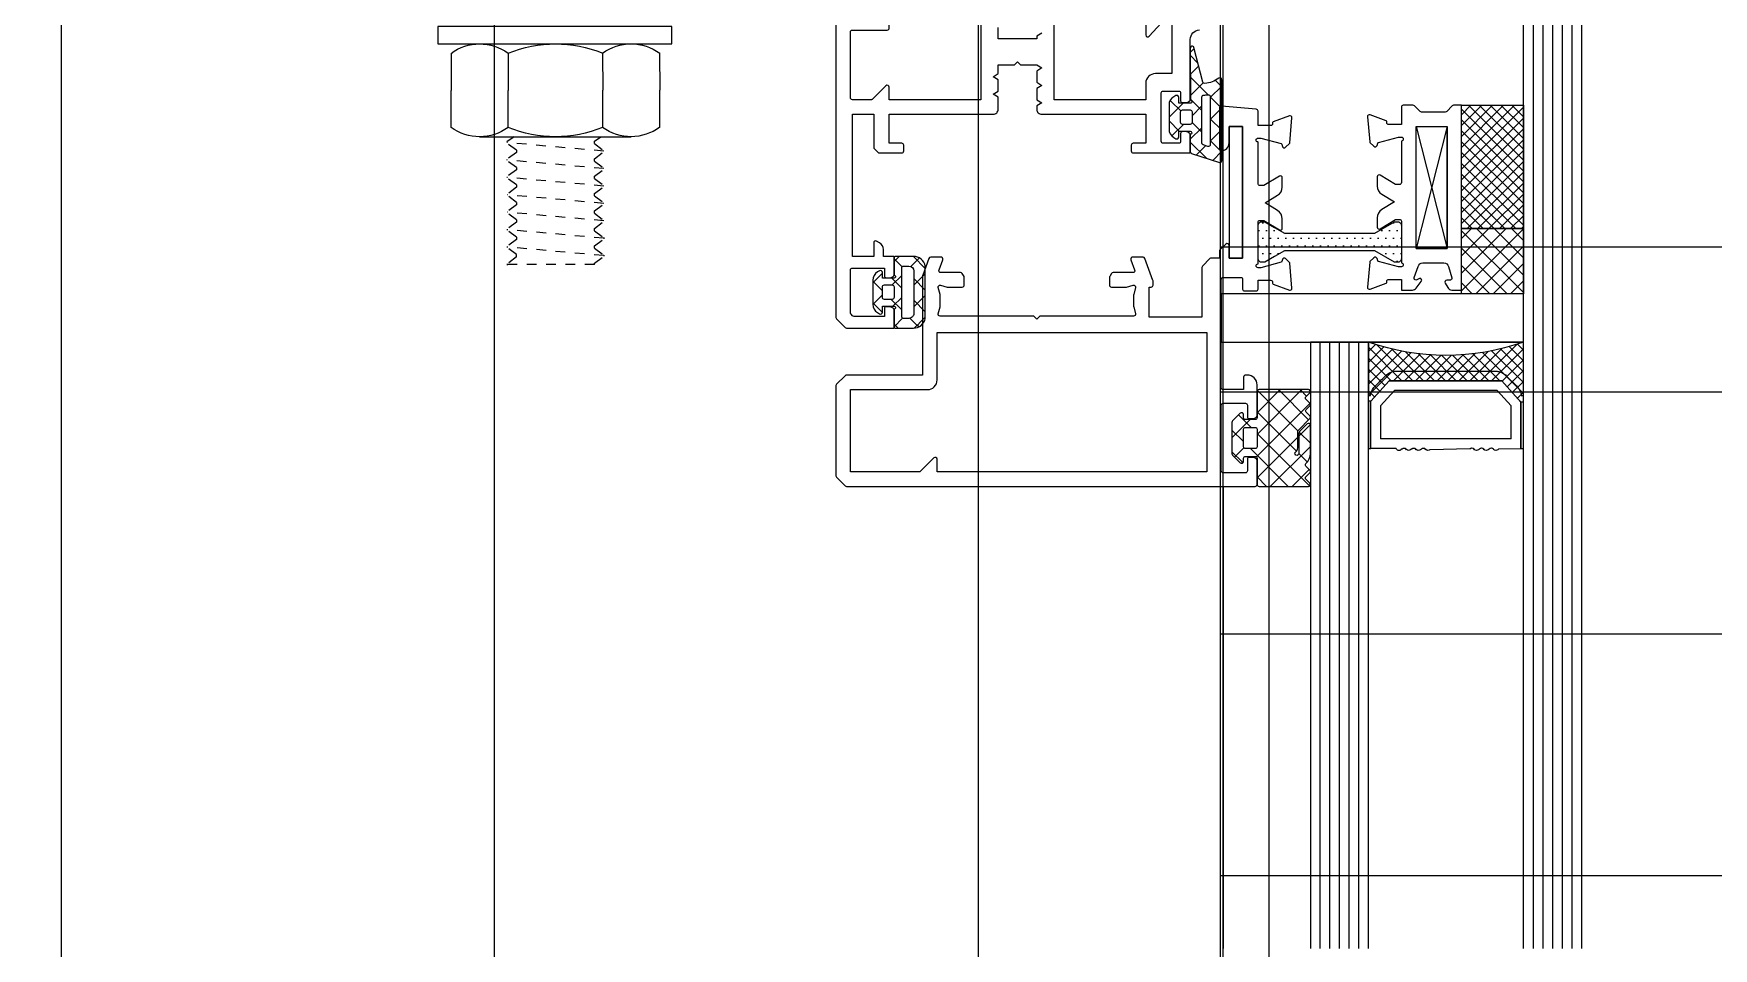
# Model space of a CAD drawing. Header units: inches. Extents: x 21 to 32698, y 13 to 3712.
# Drawn here: x 12834.45 to 12851.8, y 1843.83 to 1853.29 of the extents above; entities that cross this region are included whole.
import ezdxf

# ---------------------------------------------------------------- set-up
doc = ezdxf.new("R2010")
doc.units = ezdxf.units.IN
doc.header["$MEASUREMENT"] = 0
doc.set_wipeout_variables(frame=1)
doc.linetypes.add('phl_center', pattern=[0.75, 0.4, -0.35])
doc.linetypes.add('phl_thick', pattern=[0])
for name, color, linetype, lineweight in [('Z_MİM_$AUDIT_BAD_LAYER1', 8, 'Continuous', 25), ('Z_MİM_-KM-GLAZ', 8, 'Continuous', 25), ('Z_MİM_-KM-IZO-THERMAL', 8, 'Continuous', 25), ('Z_MİM_-KM-IZO-THERMAL-ROCKWOOL', 8, 'BATTING', 25), ('Z_MİM_-KM-PAINT', 8, 'Continuous', 25), ('Z_MİM_-KM-WALL-PLASTER', 8, 'Continuous', 25), ('Z_MİM_Aksesuar', 8, 'Continuous', 25), ('Z_MİM_ALUMINIUM', 8, 'Continuous', 25), ('Z_MİM_fitiller_k', 8, 'Continuous', 25), ('Z_MİM_MYM_CAM', 8, 'Continuous', 25), ('Z_MİM_polistick', 8, 'Continuous', 25), ('Z_MİM_polyamid 44', 8, 'Continuous', 25), ('Z_MİM_projection', 8, 'Continuous', 25), ('Z_MİM_SILIKON-102', 8, 'Continuous', 25)]:
    doc.layers.add(name, color=color, linetype=linetype, lineweight=lineweight)
doc.linetypes.add('BATTING', pattern='A,0.00254,-2.54,[134,ltypeshp.shx,S=2.54,R=0,X=-2.54,Y=0],-5.08,[134,ltypeshp.shx,S=2.54,R=180,X=2.54,Y=0],-2.54', length=10.16254)
pattern_1 = [(45, (-0.2264, 253.1127), (-0.1122532015, 0.1122532015), []), (135, (-0.2264, 253.1127), (-0.1122532015, -0.1122532015), [])]

# ---------------------------------------------------------------- blocks, each defined once
blk = doc.blocks.new('ANK-1')
at = {"layer": 'Z_MİM_projection', "linetype": 'phl_thick'}
for p, q in [((67.8, -70.23, 0), (71.62, -70.23, 0)), ((67.8, -70.23, 0), (71.62, -70.23, 0)), ((75.45, -70.23, 0), (71.62, -70.23, 0)), ((75.45, -70.23, 0), (71.62, -70.23, 0)), ((66.82, -73.19, 0), (66.81, -88.83, 0)), ((66.82, -73.19, 0), (66.81, -88.83, 0)), ((76.42, -73.19, 0), (76.41, -88.83, 0)), ((76.42, -73.19, 0), (76.41, -88.83, 0)), ((67.77, -76.12, 0), (71.62, -76.12, 0)), ((67.77, -76.12, 0), (71.62, -76.12, 0)), ((75.47, -76.12, 0), (71.62, -76.12, 0)), ((75.47, -76.12, 0), (71.62, -76.12, 0)), ((76.42, -75.05, 0), (76.41, -88.41, 0)), ((76.42, -75.05, 0), (76.41, -88.41, 0)), ((67.77, -85.89, 0), (71.61, -85.9, 0)), ((67.77, -85.89, 0), (71.61, -85.9, 0)), ((75.46, -85.9, 0), (71.61, -85.9, 0)), ((75.46, -85.9, 0), (71.61, -85.9, 0)), ((67.78, -91.78, 0), (71.61, -91.79, 0)), ((67.78, -91.78, 0), (71.61, -91.79, 0)), ((75.43, -91.79, 0), (71.61, -91.79, 0)), ((75.43, -91.79, 0), (71.61, -91.79, 0))]:
    blk.add_line(p, q, dxfattribs=at)
at = {"layer": 'Z_MİM_projection', "linetype": 'phl_center'}
for p, q in [((66.81, -76.01, 0), (66.82, -76.01, 0)), ((66.81, -76.01, 0), (66.82, -76.01, 0)), ((76.42, -76.74, 0), (76.96, -76.01, 0)), ((76.42, -76.74, 0), (76.96, -76.01, 0)), ((77.91, -86.01, 0), (77.02, -76.01, 0)), ((77.91, -86.01, 0), (77.02, -76.01, 0)), ((77.8, -76.99, 0), (77.08, -76.01, 0)), ((77.8, -76.99, 0), (77.08, -76.01, 0)), ((78.04, -76.99, 0), (78.76, -76.01, 0)), ((78.04, -76.99, 0), (78.76, -76.01, 0)), ((79.71, -86.01, 0), (78.82, -76.01, 0)), ((79.71, -86.01, 0), (78.82, -76.01, 0)), ((79.6, -76.99, 0), (78.88, -76.01, 0)), ((79.6, -76.99, 0), (78.88, -76.01, 0)), ((79.84, -76.99, 0), (80.56, -76.01, 0)), ((79.84, -76.99, 0), (80.56, -76.01, 0)), ((81.51, -86.01, 0), (80.62, -76.01, 0)), ((81.51, -86.01, 0), (80.62, -76.01, 0)), ((81.4, -76.99, 0), (80.68, -76.01, 0)), ((81.4, -76.99, 0), (80.68, -76.01, 0)), ((81.64, -76.99, 0), (82.36, -76.02, 0)), ((81.64, -76.99, 0), (82.36, -76.02, 0)), ((83.31, -86.02, 0), (82.42, -76.02, 0)), ((83.31, -86.02, 0), (82.42, -76.02, 0)), ((83.2, -76.99, 0), (82.48, -76.02, 0)), ((83.2, -76.99, 0), (82.48, -76.02, 0)), ((83.44, -76.99, 0), (84.16, -76.02, 0)), ((83.44, -76.99, 0), (84.16, -76.02, 0)), ((85.11, -86.02, 0), (84.22, -76.02, 0)), ((85.11, -86.02, 0), (84.22, -76.02, 0)), ((85, -76.99, 0), (84.28, -76.02, 0)), ((85, -76.99, 0), (84.28, -76.02, 0)), ((85.24, -76.99, 0), (85.96, -76.02, 0)), ((85.24, -76.99, 0), (85.96, -76.02, 0)), ((85.96, -76.02, 0), (86.08, -76.02, 0)), ((85.96, -76.02, 0), (86.08, -76.02, 0)), ((86.91, -86.02, 0), (86.02, -76.02, 0)), ((86.91, -86.02, 0), (86.02, -76.02, 0)), ((86.8, -76.99, 0), (86.08, -76.02, 0)), ((86.8, -76.99, 0), (86.08, -76.02, 0)), ((87.04, -76.99, 0), (87.76, -76.02, 0)), ((87.04, -76.99, 0), (87.76, -76.02, 0)), ((87.76, -76.02, 0), (87.88, -76.02, 0)), ((87.76, -76.02, 0), (87.88, -76.02, 0)), ((88.71, -86.02, 0), (87.82, -76.02, 0)), ((88.71, -86.02, 0), (87.82, -76.02, 0)), ((88.6, -76.99, 0), (87.88, -76.02, 0)), ((88.6, -76.99, 0), (87.88, -76.02, 0)), ((88.84, -76.99, 0), (89.56, -76.02, 0)), ((88.84, -76.99, 0), (89.56, -76.02, 0)), ((89.56, -76.02, 0), (89.68, -76.02, 0)), ((89.56, -76.02, 0), (89.68, -76.02, 0)), ((89.61, -85.05, 0), (89.62, -76.02, 0)), ((66.81, -76.61, 0), (66.82, -76.61, 0)), ((66.81, -76.61, 0), (66.82, -76.61, 0)), ((77.8, -76.99, 0), (78.04, -76.99, 0)), ((77.8, -76.99, 0), (78.04, -76.99, 0)), ((79.6, -76.99, 0), (79.84, -76.99, 0)), ((79.6, -76.99, 0), (79.84, -76.99, 0)), ((81.4, -76.99, 0), (81.64, -76.99, 0)), ((81.4, -76.99, 0), (81.64, -76.99, 0)), ((83.2, -76.99, 0), (83.44, -76.99, 0)), ((83.2, -76.99, 0), (83.44, -76.99, 0)), ((85, -76.99, 0), (85.24, -76.99, 0)), ((85, -76.99, 0), (85.24, -76.99, 0)), ((86.8, -76.99, 0), (87.04, -76.99, 0)), ((86.8, -76.99, 0), (87.04, -76.99, 0)), ((88.84, -76.99, 0), (88.6, -76.99, 0)), ((88.84, -76.99, 0), (88.6, -76.99, 0)), ((76.89, -85.04, 0), (76.41, -85.69, 0)), ((76.89, -85.04, 0), (76.41, -85.69, 0)), ((77.13, -85.04, 0), (76.89, -85.04, 0)), ((77.13, -85.04, 0), (76.89, -85.04, 0)), ((77.13, -85.04, 0), (77.85, -86.01, 0)), ((77.13, -85.04, 0), (77.85, -86.01, 0)), ((78.69, -85.04, 0), (77.97, -86.01, 0)), ((78.69, -85.04, 0), (77.97, -86.01, 0)), ((78.93, -85.04, 0), (78.69, -85.04, 0)), ((78.93, -85.04, 0), (78.69, -85.04, 0)), ((78.93, -85.04, 0), (79.65, -86.01, 0)), ((78.93, -85.04, 0), (79.65, -86.01, 0)), ((80.49, -85.04, 0), (79.77, -86.01, 0)), ((80.49, -85.04, 0), (79.77, -86.01, 0)), ((80.73, -85.04, 0), (80.49, -85.04, 0)), ((80.73, -85.04, 0), (80.49, -85.04, 0)), ((80.73, -85.04, 0), (81.45, -86.01, 0)), ((80.73, -85.04, 0), (81.45, -86.01, 0)), ((82.29, -85.04, 0), (81.57, -86.01, 0)), ((82.29, -85.04, 0), (81.57, -86.01, 0)), ((82.53, -85.04, 0), (82.29, -85.04, 0)), ((82.53, -85.04, 0), (82.29, -85.04, 0)), ((82.53, -85.04, 0), (83.25, -86.02, 0)), ((82.53, -85.04, 0), (83.25, -86.02, 0)), ((84.09, -85.04, 0), (83.37, -86.02, 0)), ((84.09, -85.04, 0), (83.37, -86.02, 0)), ((84.33, -85.04, 0), (84.09, -85.04, 0)), ((84.33, -85.04, 0), (84.09, -85.04, 0)), ((84.33, -85.04, 0), (85.05, -86.02, 0)), ((84.33, -85.04, 0), (85.05, -86.02, 0)), ((85.89, -85.04, 0), (85.17, -86.02, 0)), ((85.89, -85.04, 0), (85.17, -86.02, 0)), ((86.13, -85.04, 0), (85.89, -85.04, 0)), ((86.13, -85.04, 0), (85.89, -85.04, 0)), ((86.13, -85.04, 0), (86.85, -86.02, 0)), ((86.13, -85.04, 0), (86.85, -86.02, 0)), ((86.85, -86.02, 0), (86.97, -86.02, 0)), ((86.85, -86.02, 0), (86.97, -86.02, 0)), ((87.69, -85.04, 0), (86.97, -86.02, 0)), ((87.69, -85.04, 0), (86.97, -86.02, 0)), ((87.93, -85.04, 0), (87.69, -85.04, 0)), ((87.93, -85.04, 0), (87.69, -85.04, 0)), ((87.93, -85.04, 0), (88.65, -86.02, 0)), ((87.93, -85.04, 0), (88.65, -86.02, 0)), ((88.65, -86.02, 0), (88.77, -86.02, 0)), ((88.65, -86.02, 0), (88.77, -86.02, 0)), ((89.49, -85.05, 0), (88.77, -86.02, 0)), ((89.49, -85.05, 0), (88.77, -86.02, 0)), ((89.61, -85.05, 0), (89.49, -85.05, 0)), ((89.61, -85.05, 0), (89.49, -85.05, 0))]:
    blk.add_line(p, q, dxfattribs=at)
at = {"layer": 'Z_MİM_projection', "linetype": 'phl_thick', "elevation": 205305.12}
blk.add_lwpolyline([(66.82, -93.03), (65.02, -93.03), (65.01, -68.87), (66.81, -68.87)], close=True, dxfattribs=at)
at = {"layer": 'Z_MİM_projection', "linetype": 'phl_thick'}
for centre, radius, start, end in [((71.8, -73.19, 0), 4.98, 143.5278, 216.1432), ((71.8, -73.19, 0), 4.98, 143.5278, 216.1432), ((71.44, -73.19, 0), 4.98, 323.784, 36.3994), ((71.44, -73.19, 0), 4.98, 323.784, 36.3994), ((79.76, -81.03, 0), 12.94, 157.745, 202.0905), ((79.76, -81.03, 0), 12.94, 157.745, 202.0905), ((63.47, -81.01, 0), 12.94, 337.8218, 22.1673), ((63.47, -81.01, 0), 12.94, 337.8218, 22.1673), ((71.79, -88.83, 0), 4.98, 143.784, 216.3994), ((71.79, -88.83, 0), 4.98, 143.784, 216.3994), ((71.43, -88.83, 0), 4.98, 323.5278, 36.1432), ((71.43, -88.83, 0), 4.98, 323.5278, 36.1432)]:
    blk.add_arc(centre, radius, start, end, dxfattribs=at)
blk = doc.blocks.new('asffgdf')
h = blk.add_hatch()
h.set_pattern_fill('ANSI37', color=256, scale=0.04, style=0)
h.set_pattern_definition([(45, (-940.25206, -11.78683), (-0.0898025612, 0.0898025612), []), (135, (-940.25206, -11.78683), (-0.0898025612, -0.0898025612), [])])
h.paths.add_polyline_path([(18215.053, -552.862), (18215.053, -553.502), (18215.727, -553.502), (18215.727, -552.862)])
at = {"layer": 'Z_MİM_Aksesuar'}
h = blk.add_hatch(dxfattribs=at)
h.set_pattern_fill('ANSI37', color=256, scale=0.025, style=0)
h.set_pattern_definition([(45, (-116.15954, 39.75022), (0.05612660076, -0.05612660076), []), (315, (-116.15954, 39.75022), (-0.05612660076, -0.05612660076), [])])
edge = h.paths.add_edge_path()
edge.add_line((18216.226, -551.902), (18216.837, -551.902))
edge.add_line((18216.837, -551.902), (18216.837, -551.927))
edge.add_line((18216.837, -551.927), (18216.626, -552.117))
edge.add_line((18216.626, -552.117), (18216.626, -553.279))
edge.add_line((18216.626, -553.279), (18216.847, -553.477))
edge.add_line((18216.847, -553.477), (18216.847, -553.502))
edge.add_line((18216.847, -553.502), (18216.226, -553.502))
edge.add_arc((18213.976, -552.702), 2.388, 340.4281, 379.5719)
at = {"layer": 'Z_MİM_Aksesuar', "linetype": 'ByBlock'}
h = blk.add_hatch(dxfattribs=at)
h.set_pattern_fill('ANSI37', color=256, scale=0.025, style=0)
h.set_pattern_definition([(45, (-940.25206, -11.78683), (-0.05612660076, 0.05612660076), []), (135, (-940.25206, -11.78683), (-0.05612660076, -0.05612660076), [])])
h.paths.add_polyline_path([(18213.778, -552.862), (18213.778, -553.502), (18215.053, -553.502), (18215.053, -552.862)])
at = {"layer": 'Z_MİM_ALUMINIUM', "linetype": 'ByBlock'}
h = blk.add_hatch(dxfattribs=at)
h.set_pattern_fill('DOTS', color=256, scale=0.05, angle=270, style=0)
h.set_pattern_definition([(270, (9.7736, 290.00733), (0.079375, -0.0396875), [0, -0.079375])])
edge = h.paths.add_edge_path()
edge.add_arc((18215.382, -550.823), 0.02, 330, 360)
edge.add_line((18215.402, -550.823), (18215.402, -550.802))
edge.add_arc((18215.362, -550.802), 0.04, 360, 450)
edge.add_line((18215.362, -550.762), (18215.312, -550.762))
edge.add_line((18215.312, -550.762), (18215.072, -550.762))
edge.add_line((18215.072, -550.762), (18215.022, -550.762))
edge.add_arc((18215.022, -550.802), 0.04, 90, 180)
edge.add_line((18214.982, -550.802), (18214.982, -550.823))
edge.add_arc((18215.002, -550.823), 0.02, 180, 210)
edge.add_line((18214.984, -550.833), (18215.042, -550.932))
edge.add_line((18215.042, -550.932), (18215.102, -551.036))
edge.add_line((18215.102, -551.036), (18215.102, -551.079))
edge.add_line((18215.102, -551.079), (18215.102, -551.502))
edge.add_line((18215.102, -551.502), (18215.102, -551.968))
edge.add_line((18215.102, -551.968), (18214.984, -552.172))
edge.add_arc((18215.002, -552.182), 0.02, 150, 180)
edge.add_line((18214.982, -552.182), (18214.982, -552.202))
edge.add_arc((18215.022, -552.202), 0.04, 180, 270)
edge.add_line((18215.022, -552.242), (18215.072, -552.242))
edge.add_line((18215.072, -552.242), (18215.312, -552.242))
edge.add_line((18215.312, -552.242), (18215.362, -552.242))
edge.add_arc((18215.362, -552.202), 0.04, 270, 360)
edge.add_line((18215.402, -552.202), (18215.402, -552.182))
edge.add_arc((18215.382, -552.182), 0.02, 360, 390)
edge.add_line((18215.399, -552.172), (18215.282, -551.968))
edge.add_line((18215.282, -551.968), (18215.282, -551.502))
edge.add_line((18215.282, -551.502), (18215.282, -551.079))
edge.add_line((18215.282, -551.079), (18215.282, -551.036))
edge.add_line((18215.282, -551.036), (18215.341, -550.932))
edge.add_line((18215.341, -550.932), (18215.399, -550.833))
at = {"layer": 'Z_MİM_fitiller_k'}
h = blk.add_hatch(dxfattribs=at)
h.set_pattern_fill('ANSI37', color=256, scale=0.05)
h.set_pattern_definition(pattern_1)
edge = h.paths.add_edge_path()
edge.add_line((18215.341, -547.202), (18215.341, -547.012))
edge.add_arc((18215.351, -547.012), 0.01, 90.0001, 179.9999, ccw=False)
edge.add_line((18215.351, -547.002), (18215.523, -547.002))
edge.add_arc((18215.523, -547.022), 0.02, 34.8499, 90, ccw=False)
edge.add_arc((18215.551, -547.002), 0.015, 214.85, 360)
edge.add_line((18215.566, -547.002), (18215.566, -546.882))
edge.add_line((18215.566, -546.882), (18215.506, -546.882))
edge.add_arc((18215.506, -546.862), 0.02, 150, 270, ccw=False)
edge.add_line((18215.489, -546.852), (18215.501, -546.832))
edge.add_arc((18215.587, -546.882), 0.1, 90, 150, ccw=False)
edge.add_line((18215.587, -546.782), (18215.835, -546.782))
edge.add_arc((18215.835, -546.882), 0.1, 29.9999, 90, ccw=False)
edge.add_line((18215.922, -546.832), (18215.934, -546.852))
edge.add_arc((18215.916, -546.862), 0.02, -90.0001, 29.9999, ccw=False)
edge.add_line((18215.916, -546.882), (18215.856, -546.882))
edge.add_line((18215.856, -546.882), (18215.856, -547.002))
edge.add_arc((18215.871, -547.002), 0.015, 180, 325.1501)
edge.add_arc((18215.9, -547.022), 0.02, 90, 145.1501, ccw=False)
edge.add_line((18215.9, -547.002), (18216.071, -547.002))
edge.add_arc((18216.071, -547.012), 0.01, 0.0002, 90, ccw=False)
edge.add_line((18216.081, -547.012), (18216.081, -547.202))
edge.add_arc((18215.96, -547.205), 0.121, -79.9535, 1.4189, ccw=False)
edge.add_line((18215.981, -547.325), (18215.441, -547.325))
edge.add_arc((18215.462, -547.205), 0.121, 178.581, 259.9535, ccw=False)
edge = h.paths.add_edge_path(flags=16)
edge.add_line((18215.786, -546.982), (18215.786, -546.902))
edge.add_arc((18215.766, -546.902), 0.02, 359.9999, 450.0001)
edge.add_line((18215.766, -546.882), (18215.656, -546.882))
edge.add_arc((18215.656, -546.902), 0.02, 90.0001, 179.9999)
edge.add_line((18215.636, -546.902), (18215.636, -546.982))
edge.add_arc((18215.656, -546.982), 0.02, 180, 270)
edge.add_line((18215.656, -547.002), (18215.766, -547.002))
edge.add_arc((18215.766, -546.982), 0.02, 269.9999, 360.0001)
edge = h.paths.add_edge_path(flags=16)
edge.add_arc((18215.961, -547.101), 0.02, 359.9998, 450.0001)
edge.add_line((18215.961, -547.081), (18215.461, -547.081))
edge.add_arc((18215.461, -547.101), 0.02, 90.0001, 180.0001)
edge.add_line((18215.441, -547.101), (18215.441, -547.156))
edge.add_arc((18215.491, -547.156), 0.05, 180, 270)
edge.add_line((18215.491, -547.206), (18215.931, -547.206))
edge.add_arc((18215.931, -547.156), 0.05, 270, 360)
edge.add_line((18215.981, -547.156), (18215.981, -547.101))
h = blk.add_hatch(dxfattribs=at)
h.set_pattern_fill('ANSI37', color=256, scale=0.05)
h.set_pattern_definition(pattern_1)
edge = h.paths.add_edge_path()
edge.add_line((18214.277, -550.076), (18214.37, -550.362))
edge.add_arc((18214.351, -550.368), 0.02, -90, 18, ccw=False)
edge.add_line((18214.351, -550.388), (18213.514, -550.388))
edge.add_arc((18213.514, -550.368), 0.02, 141.2997, 270, ccw=False)
edge.add_arc((18213.303, -550.199), 0.25, 321.2997, 356.9834)
edge.add_arc((18213.533, -550.211), 0.02, 356.9834, 435.5571)
edge.add_line((18213.538, -550.192), (18213.181, -550.1))
edge.add_arc((18213.186, -550.081), 0.02, 89.5728, 255.5571, ccw=False)
edge.add_line((18213.186, -550.061), (18213.714, -550.065))
edge.add_arc((18213.714, -550.085), 0.02, 39.85, 89.5726, ccw=False)
edge.add_arc((18213.741, -550.062), 0.015, 219.8499, 344.5778)
edge.add_arc((18213.741, -550.062), 0.015, 344.5778, 360)
edge.add_line((18213.756, -550.062), (18213.756, -549.942))
edge.add_line((18213.756, -549.942), (18213.696, -549.942))
edge.add_arc((18213.696, -549.922), 0.02, 150, 270, ccw=False)
edge.add_line((18213.679, -549.912), (18213.69, -549.892))
edge.add_arc((18213.777, -549.942), 0.1, 90, 150, ccw=False)
edge.add_line((18213.777, -549.842), (18214.025, -549.842))
edge.add_arc((18214.025, -549.942), 0.1, 30, 90, ccw=False)
edge.add_line((18214.112, -549.892), (18214.124, -549.912))
edge.add_arc((18214.106, -549.922), 0.02, -90, 30, ccw=False)
edge.add_line((18214.106, -549.942), (18214.046, -549.942))
edge.add_line((18214.046, -549.942), (18214.046, -550.062))
edge.add_arc((18214.061, -550.062), 0.015, 180, 313.7822)
edge.add_arc((18214.061, -550.062), 0.015, 313.7822, 325.1501)
edge.add_arc((18214.09, -550.082), 0.02, 90, 145.1501, ccw=False)
edge.add_line((18214.09, -550.062), (18214.258, -550.062))
edge.add_arc((18214.258, -550.082), 0.02, 18, 90, ccw=False)
edge = h.paths.add_edge_path(flags=16)
edge.add_line((18213.846, -550.081), (18213.956, -550.081))
edge.add_arc((18213.956, -550.061), 0.02, 270, 360)
edge.add_line((18213.976, -550.061), (18213.976, -549.981))
edge.add_arc((18213.956, -549.981), 0.02, 0.0001, 90)
edge.add_line((18213.956, -549.961), (18213.846, -549.961))
edge.add_arc((18213.846, -549.981), 0.02, 90, 180)
edge.add_line((18213.826, -549.981), (18213.826, -550.061))
edge.add_arc((18213.846, -550.061), 0.02, 180, 270)
edge = h.paths.add_edge_path(flags=16)
edge.add_line((18214.204, -550.242), (18214.189, -550.196))
edge.add_arc((18214.17, -550.202), 0.02, 18, 90)
edge.add_line((18214.17, -550.182), (18213.693, -550.182))
edge.add_arc((18213.693, -550.202), 0.02, 90, 179.5636)
edge.add_arc((18213.303, -550.199), 0.37, 352.8094, 359.5636, ccw=False)
edge.add_arc((18213.69, -550.248), 0.02, 172.8093, 270)
edge.add_line((18213.69, -550.268), (18214.185, -550.268))
edge.add_arc((18214.185, -550.248), 0.02, 269.9999, 378)
h = blk.add_hatch(dxfattribs=at)
h.set_pattern_fill('ANSI37', color=256, scale=0.05)
h.set_pattern_definition([(45, (-0.2264, 290.00733), (-0.1122532015, 0.1122532015), []), (135, (-0.2264, 290.00733), (-0.1122532015, -0.1122532015), [])])
edge = h.paths.add_edge_path()
edge.add_line((18216.718, -551.282), (18216.718, -550.772))
edge.add_arc((18216.738, -550.772), 0.02, 90, 180, ccw=False)
edge.add_line((18216.738, -550.752), (18217.008, -550.752))
edge.add_arc((18217.008, -550.732), 0.02, 270, 360)
edge.add_line((18217.028, -550.732), (18217.028, -550.632))
edge.add_arc((18217.008, -550.632), 0.02, 0, 90)
edge.add_line((18217.008, -550.612), (18216.976, -550.612))
edge.add_arc((18216.976, -550.592), 0.02, 135, 270, ccw=False)
edge.add_line((18216.962, -550.578), (18217.042, -550.498))
edge.add_arc((18217.056, -550.512), 0.02, 90, 135, ccw=False)
edge.add_line((18217.056, -550.492), (18217.38, -550.492))
edge.add_arc((18217.38, -550.512), 0.02, 45, 90, ccw=False)
edge.add_line((18217.394, -550.498), (18217.474, -550.578))
edge.add_arc((18217.46, -550.592), 0.02, -90, 45, ccw=False)
edge.add_line((18217.46, -550.612), (18217.428, -550.612))
edge.add_arc((18217.428, -550.632), 0.02, 90, 180)
edge.add_line((18217.408, -550.632), (18217.408, -550.732))
edge.add_arc((18217.428, -550.732), 0.02, 180, 270)
edge.add_line((18217.428, -550.752), (18217.698, -550.752))
edge.add_arc((18217.698, -550.772), 0.02, 0, 90, ccw=False)
edge.add_line((18217.718, -550.772), (18217.718, -551.282))
edge.add_arc((18217.698, -551.282), 0.02, -135, 0, ccw=False)
edge.add_line((18217.684, -551.296), (18217.646, -551.258))
edge.add_arc((18217.631, -551.272), 0.02, 45, 135)
edge.add_line((18217.617, -551.258), (18217.579, -551.296))
edge.add_arc((18217.565, -551.282), 0.02, 225, 315, ccw=False)
edge.add_line((18217.551, -551.296), (18217.51, -551.256))
edge.add_arc((18217.496, -551.27), 0.02, 45, 137.6076)
edge.add_arc((18217.378, -551.162), 0.14, 270, 317.6076, ccw=False)
edge.add_line((18217.378, -551.302), (18217.086, -551.302))
edge.add_arc((18217.086, -551.282), 0.02, 135, 270, ccw=False)
edge.add_line((18217.072, -551.268), (18217.143, -551.197))
edge.add_arc((18217.179, -551.232), 0.05, 90, 135, ccw=False)
edge.add_line((18217.179, -551.182), (18217.378, -551.182))
edge.add_arc((18217.378, -551.162), 0.02, 270, 505.1501)
edge.add_arc((18217.321, -551.122), 0.05, 270, 325.1501, ccw=False)
edge.add_line((18217.321, -551.172), (18217.151, -551.172))
edge.add_arc((18217.151, -551.192), 0.02, 90, 135)
edge.add_line((18217.137, -551.178), (18217.018, -551.296))
edge.add_arc((18217.004, -551.282), 0.02, 225, 315, ccw=False)
edge.add_line((18216.99, -551.296), (18216.952, -551.258))
edge.add_arc((18216.938, -551.272), 0.02, 45, 135)
edge.add_line((18216.924, -551.258), (18216.885, -551.296))
edge.add_arc((18216.871, -551.282), 0.02, 225, 315, ccw=False)
edge.add_line((18216.857, -551.296), (18216.819, -551.258))
edge.add_arc((18216.805, -551.272), 0.02, 45, 135)
edge.add_line((18216.79, -551.258), (18216.752, -551.296))
edge.add_arc((18216.738, -551.282), 0.02, 180, 315, ccw=False)
edge = h.paths.add_edge_path(flags=16)
edge.add_line((18217.328, -550.732), (18217.328, -550.632))
edge.add_arc((18217.308, -550.632), 0.02, 0, 90)
edge.add_line((18217.308, -550.612), (18217.128, -550.612))
edge.add_arc((18217.128, -550.632), 0.02, 90, 180)
edge.add_line((18217.108, -550.632), (18217.108, -550.732))
edge.add_arc((18217.128, -550.732), 0.02, 180, 270)
edge.add_line((18217.128, -550.752), (18217.308, -550.752))
edge.add_arc((18217.308, -550.732), 0.02, 270, 360)
for p, q in [((18217.718, -550.402), (18222.495, -550.402)), ((18217.327, -553.477), (18216.847, -553.477)), ((18217.327, -553.477), (18216.847, -553.477))]:
    blk.add_line(p, q)
at = {"linetype": 'Continuous'}
for p, q in [((18216.837, -551.927), (18216.626, -552.117)), ((18216.837, -551.927), (18216.626, -552.117)), ((18216.726, -552.171), (18216.885, -552.027)), ((18216.726, -552.171), (18216.885, -552.027)), ((18217.327, -551.927), (18216.837, -551.927)), ((18217.327, -551.927), (18216.837, -551.927)), ((18216.885, -552.027), (18217.228, -552.027)), ((18216.885, -552.027), (18217.228, -552.027)), ((18217.228, -553.377), (18217.228, -552.027)), ((18217.228, -553.377), (18217.228, -552.027)), ((18216.726, -553.233), (18216.726, -552.171)), ((18216.726, -553.233), (18216.726, -552.171)), ((18217.329, -552.249), (18217.339, -552.238)), ((18217.329, -552.249), (18217.339, -552.238)), ((18217.329, -552.249), (18217.339, -552.238)), ((18217.329, -552.249), (18217.339, -552.238)), ((18217.329, -552.349), (18217.339, -552.338)), ((18217.329, -552.349), (18217.339, -552.338)), ((18217.339, -552.296), (18217.331, -552.289)), ((18217.339, -552.296), (18217.331, -552.289)), ((18217.339, -552.396), (18217.331, -552.389)), ((18217.339, -552.396), (18217.331, -552.389)), ((18217.329, -552.449), (18217.339, -552.438)), ((18217.329, -552.449), (18217.339, -552.438)), ((18217.329, -552.949), (18217.339, -552.538)), ((18217.329, -552.949), (18217.339, -552.538)), ((18217.339, -552.496), (18217.331, -552.489)), ((18217.339, -552.496), (18217.331, -552.489)), ((18217.329, -553.049), (18217.339, -553.038)), ((18217.329, -553.049), (18217.339, -553.038)), ((18217.339, -552.996), (18217.331, -552.989)), ((18217.339, -552.996), (18217.331, -552.989)), ((18217.339, -552.996), (18217.331, -552.992)), ((18217.339, -552.996), (18217.331, -552.992)), ((18217.339, -553.096), (18217.331, -553.092)), ((18217.339, -553.096), (18217.331, -553.092)), ((18216.885, -553.377), (18216.726, -553.233)), ((18216.885, -553.377), (18216.726, -553.233)), ((18217.329, -553.249), (18217.327, -553.477)), ((18217.329, -553.249), (18217.327, -553.477)), ((18217.329, -553.149), (18217.339, -553.138)), ((18217.329, -553.149), (18217.339, -553.138)), ((18217.329, -553.249), (18217.339, -553.238)), ((18217.329, -553.249), (18217.339, -553.238)), ((18217.339, -553.196), (18217.331, -553.192)), ((18217.339, -553.196), (18217.331, -553.192)), ((18217.228, -553.377), (18216.885, -553.377)), ((18217.228, -553.377), (18216.885, -553.377))]:
    blk.add_line(p, q, dxfattribs=at)
blk.add_lwpolyline([(18216.626, -553.279), (18216.626, -552.117), (18216.626, -553.279), (18216.847, -553.477)], close=True, dxfattribs=at)
blk.add_lwpolyline([(18216.626, -553.279), (18216.626, -552.117), (18216.626, -553.279), (18216.847, -553.477)], close=True, dxfattribs=at)
blk.add_lwpolyline([(18215.727, -552.862), (18215.053, -552.862), (18215.053, -553.502), (18215.727, -553.502)], close=True)
for centre, start, end in [((18217.352, -552.268), 142.1687, 225.0362), ((18217.352, -552.268), 142.1687, 225.0362), ((18217.317, -552.217), 316.4601, 68.4541), ((18217.317, -552.217), 316.4601, 68.4541), ((18217.317, -552.217), 316.4601, 68.4541), ((18217.317, -552.217), 316.4601, 68.4541), ((18217.352, -552.368), 142.1687, 225.0362), ((18217.352, -552.368), 142.1687, 225.0362), ((18217.317, -552.317), 316.4601, 45.0362), ((18217.317, -552.317), 316.4601, 45.0362), ((18217.317, -552.417), 316.4601, 45.0362), ((18217.317, -552.417), 316.4601, 45.0362), ((18217.352, -552.468), 142.1687, 225.0362), ((18217.352, -552.468), 142.1687, 225.0362), ((18217.317, -552.517), 316.4601, 45.0362), ((18217.317, -552.517), 316.4601, 45.0362), ((18217.35, -552.97), 136.4601, 228.4716), ((18217.35, -552.97), 136.4601, 228.4716), ((18217.35, -553.07), 136.4601, 228.4716), ((18217.35, -553.07), 136.4601, 228.4716), ((18217.35, -553.07), 136.4601, 228.4716), ((18217.35, -553.07), 136.4601, 228.4716), ((18217.317, -553.017), 316.4601, 45.0362), ((18217.317, -553.017), 316.4601, 45.0362), ((18217.317, -553.117), 316.4601, 45.0362), ((18217.317, -553.117), 316.4601, 45.0362), ((18217.35, -553.17), 136.4601, 228.4716), ((18217.35, -553.17), 136.4601, 228.4716), ((18217.317, -553.217), 316.4601, 45.0362), ((18217.317, -553.217), 316.4601, 45.0362)]:
    blk.add_arc(centre, 0.03, start, end, dxfattribs=at)
at = {"layer": 'Z_MİM_Aksesuar'}
blk.add_line((18216.226, -551.302), (18216.226, -551.902), dxfattribs=at)
blk.add_line((18216.226, -551.302), (18216.226, -551.902), dxfattribs=at)
blk.add_line((18216.226, -551.302), (18216.226, -551.902), dxfattribs=at)
blk.add_line((18216.226, -551.302), (18216.226, -551.902), dxfattribs=at)
at = {"layer": 'Z_MİM_Aksesuar', "linetype": 'Continuous'}
blk.add_line((18217.328, -552.19), (18217.327, -551.927), dxfattribs=at)
at = {"layer": 'Z_MİM_Aksesuar', "linetype": 'ByBlock'}
blk.add_lwpolyline([(18215.259, -552.394), (18213.999, -552.394), (18215.259, -552.714), (18213.999, -552.714), (18215.259, -552.394), (18215.259, -552.714)], dxfattribs=at)
at = {"layer": 'Z_MİM_ALUMINIUM'}
blk.add_lwpolyline([(18213.033, -548.527), (18213.065, -548.477), (18213.091, -548.477), (18213.091, -548.077), (18212.975, -548.077)], dxfattribs=at)
blk.add_lwpolyline([(18212.871, -546.402), (18215.973, -546.402, -0.198912), (18215.987, -546.408), (18216.075, -546.496, -0.198912), (18216.081, -546.511), (18216.081, -547.002), (18215.893, -547.002, -0.267949), (18215.876, -546.992), (18215.864, -546.972, -0.131652), (18215.861, -546.962), (18215.861, -546.922, -0.414214), (18215.881, -546.902), (18215.961, -546.902), (18215.961, -546.589, 0.198912), (18215.955, -546.574), (18215.939, -546.558, 0.198912), (18215.925, -546.552), (18215.481, -546.552, 0.414214), (18215.461, -546.572), (18215.461, -546.902), (18215.541, -546.902, -0.414214), (18215.561, -546.922), (18215.561, -546.962, -0.131652), (18215.559, -546.972), (18215.547, -546.992, -0.267949), (18215.53, -547.002), (18215.341, -547.002), (18215.341, -546.892), (18215.271, -546.892, -0.267949), (18215.201, -546.852), (18215.184, -546.822, -0.57735), (18215.201, -546.792), (18215.341, -546.792), (18215.341, -546.572), (18213.871, -546.572), (18213.871, -546.792), (18214.221, -546.792), (18214.271, -546.842), (18214.271, -547.082, -0.414214), (18214.251, -547.102), (18214.191, -547.102, -0.414214), (18214.171, -547.082), (18214.171, -546.952), (18213.871, -546.952), (18213.871, -548.027, -0.414214), (18213.821, -548.077), (18213.695, -548.077), (18213.663, -548.027), (18213.631, -548.077), (18213.515, -548.077), (18213.483, -548.027), (18213.451, -548.077), (18213.361, -548.077), (18213.361, -548.247), (18213.331, -548.277), (18213.361, -548.307), (18213.361, -548.477), (18213.393, -548.527), (18213.425, -548.477), (18213.541, -548.477), (18213.573, -548.527), (18213.605, -548.477), (18213.721, -548.477), (18213.753, -548.527), (18213.785, -548.477), (18213.821, -548.477, -0.414214), (18213.871, -548.527), (18213.871, -549.602), (18214.171, -549.602), (18214.171, -549.472, -0.414214), (18214.191, -549.452), (18214.251, -549.452, -0.414214), (18214.271, -549.472), (18214.271, -550.062), (18214.083, -550.062, -0.267949), (18214.066, -550.052), (18214.054, -550.032, -0.131652), (18214.051, -550.022), (18214.051, -549.982, -0.414214), (18214.071, -549.962), (18214.151, -549.962, 0.414214), (18214.171, -549.942), (18214.171, -549.782, 0.414214), (18214.151, -549.762), (18213.651, -549.762, 0.414214), (18213.631, -549.782), (18213.631, -549.942, 0.414214), (18213.651, -549.962), (18213.731, -549.962, -0.414214), (18213.751, -549.982), (18213.751, -550.022, -0.131652), (18213.749, -550.032), (18213.737, -550.052, -0.267949), (18213.72, -550.062), (18213.099, -550.062, 0.39896), (18212.999, -550.157)], format="xyb", dxfattribs=at)
for points in [[(18215.358, -550.362), (18215.358, -550.279, -0.198913), (18215.364, -550.265), (18215.441, -550.188, -0.198914), (18215.455, -550.182), (18215.968, -550.182), (18215.968, -549.637), (18215.658, -549.637), (18215.658, -549.657, -0.414213), (18215.638, -549.677), (18215.598, -549.677, -0.087489), (18215.591, -549.676), (18215.361, -549.593, -0.315299), (18215.348, -549.574), (18215.348, -549.467, -0.520567), (18215.375, -549.448), (18215.481, -549.487, 0.520567), (18215.508, -549.468), (18215.508, -549.265, -0.267949), (18215.518, -549.247), (18215.548, -549.23, -0.131654), (18215.558, -549.227), (18215.638, -549.227, -0.414214), (18215.658, -549.247), (18215.658, -549.397, -0.065544), (18215.657, -549.403), (18215.639, -549.472, 0.577351), (18215.663, -549.497), (18215.733, -549.478, -0.065543), (18215.738, -549.477), (18215.858, -549.477, -0.065543), (18215.863, -549.478), (18215.933, -549.497, 0.493146), (18215.958, -549.477), (18215.958, -548.507), (18215.988, -548.477), (18215.958, -548.447), (18215.958, -547.477, 0.493146), (18215.933, -547.458), (18215.863, -547.477, -0.065541), (18215.858, -547.477), (18215.738, -547.477, -0.065541), (18215.733, -547.477), (18215.663, -547.458, 0.57735), (18215.639, -547.482), (18215.657, -547.552, -0.065544), (18215.658, -547.557), (18215.658, -547.707, -0.414214), (18215.638, -547.727), (18215.558, -547.727, -0.131653), (18215.548, -547.725), (18215.518, -547.707, -0.267949), (18215.508, -547.69), (18215.508, -547.486, 0.520567), (18215.481, -547.467), (18215.375, -547.506, -0.520567), (18215.348, -547.487), (18215.348, -547.381, -0.315298), (18215.361, -547.362), (18215.536, -547.298, -0.087491), (18215.543, -547.297), (18216.568, -547.297), (18216.568, -546.511, -0.198913), (18216.574, -546.496), (18216.662, -546.408, -0.198911), (18216.676, -546.402), (18217.61, -546.402, -0.19891), (18217.624, -546.408), (18217.712, -546.496, -0.198915), (18217.718, -546.511), (18217.718, -550.732, -0.414214), (18217.698, -550.752), (18217.45, -550.752, -0.267949), (18217.432, -550.742), (18217.421, -550.722, -0.131653), (18217.418, -550.712), (18217.418, -550.672, -0.414214), (18217.438, -550.652), (18217.558, -550.652, 0.414213), (18217.578, -550.632), (18217.578, -550.402, 0.414213), (18217.558, -550.382), (18216.878, -550.382, 0.414213), (18216.858, -550.402), (18216.858, -550.632, 0.414213), (18216.878, -550.652), (18216.998, -550.652, -0.414214), (18217.018, -550.672), (18217.018, -550.712, -0.131653), (18217.015, -550.722), (18217.004, -550.742, -0.267948), (18216.986, -550.752), (18216.668, -550.752, -0.414214), (18216.568, -550.652), (18216.568, -550.632, -0.414215), (18216.588, -550.612), (18216.718, -550.612), (18216.718, -550.402, 0.414213), (18216.698, -550.382), (18215.578, -550.382, 0.414213), (18215.558, -550.402), (18215.558, -550.582, 0.414214), (18215.578, -550.602), (18215.678, -550.602, -0.414213), (18215.698, -550.622), (18215.698, -550.742, -0.414213), (18215.678, -550.762), (18215.588, -550.762), (18215.588, -550.892, 0.414214), (18215.608, -550.912), (18215.618, -550.912, -0.315297), (18215.628, -550.919), (18215.688, -551.085, -0.548618), (18215.668, -551.112), (18215.411, -551.09, -0.176328), (18215.404, -551.087), (18215.364, -551.046, -0.577351), (18215.373, -551.013), (18215.395, -551.007, 0.267949), (18215.402, -551), (18215.458, -550.792), (18215.458, -550.762, 0.976166), (18215.418, -550.761, -0.400151), (18215.417, -550.762), (18214.988, -550.762, 0.414214), (18214.968, -550.782), (18214.968, -550.822, 0.137882), (18214.968, -550.823), (18215.065, -550.982, -0.585524), (18215.048, -551.012), (18214.952, -551.012, -0.261413), (18214.867, -550.964), (18214.788, -550.835), (18214.709, -550.964, -0.261413), (18214.624, -551.012), (18214.528, -551.012, -0.585524), (18214.511, -550.982), (18214.608, -550.823, 0.137866), (18214.608, -550.822), (18214.608, -550.782, 0.414214), (18214.588, -550.762), (18214.159, -550.762, -0.400151), (18214.158, -550.761, 0.976166), (18214.118, -550.762), (18214.118, -550.792), (18214.174, -551, 0.267951), (18214.181, -551.007), (18214.203, -551.013, -0.57735), (18214.212, -551.046), (18214.172, -551.087, -0.176326), (18214.165, -551.09), (18213.908, -551.112, -0.548618), (18213.888, -551.085), (18213.948, -550.919, -0.315297), (18213.958, -550.912), (18213.968, -550.912, 0.414215), (18213.988, -550.892), (18213.988, -550.762), (18213.84, -550.762, -0.388879), (18213.82, -550.744), (18213.788, -550.384, -0.44001), (18213.808, -550.362), (18214.228, -550.362, -0.414213), (18214.248, -550.382, -0.414214), (18214.168, -550.462), (18213.998, -550.462), (18213.998, -550.602), (18215.358, -550.602), (18215.358, -550.462), (18215.228, -550.462, -0.668179), (18215.214, -550.428), (18215.274, -550.368, -0.19891), (18215.288, -550.362)], [(18212.871, -547.897), (18213.721, -547.897), (18213.721, -546.952), (18213.591, -546.952, -0.668181), (18213.577, -546.918), (18213.718, -546.777, 0.198917), (18213.721, -546.77), (18213.721, -546.572, 0.414212), (18213.701, -546.552), (18213.021, -546.552, 0.414212), (18213.001, -546.572), (18213.001, -546.932, -0.414214), (18212.981, -546.952), (18212.871, -546.952)], [(18217.568, -550.232), (18217.568, -547.447), (18217.438, -547.447, -0.668179), (18217.424, -547.413), (18217.562, -547.275, 0.198912), (18217.568, -547.261), (18217.568, -546.552), (18216.718, -546.552), (18216.718, -547.347, -0.414214), (18216.618, -547.447), (18216.128, -547.447), (18216.128, -550.232)], [(18213.451, -549.872), (18213.451, -549.702, -0.414213), (18213.551, -549.602), (18213.721, -549.602), (18213.721, -548.657), (18212.871, -548.657), (18212.871, -549.602), (18213.051, -549.602, -0.683705), (18213.065, -549.637), (18212.884, -549.803, 0.683706), (18212.911, -549.872)], [(18213.848, -552.696), (18213.848, -552.449, 0.198912), (18213.842, -552.435), (18213.784, -552.376, -0.198914), (18213.778, -552.362), (18213.778, -552.262, -0.414216), (18213.798, -552.242), (18213.978, -552.242), (18213.978, -552.112, 0.414216), (18213.958, -552.092), (18213.948, -552.092, -0.315295), (18213.938, -552.086), (18213.878, -551.919, -0.548619), (18213.898, -551.892), (18214.155, -551.915, -0.176329), (18214.162, -551.918), (18214.202, -551.958, -0.577349), (18214.193, -551.992), (18214.171, -551.998, 0.267955), (18214.164, -552.005), (18214.108, -552.212), (18214.108, -552.242, 0.976165), (18214.148, -552.243, -0.400174), (18214.149, -552.242), (18214.578, -552.242, 0.414212), (18214.598, -552.222), (18214.598, -552.182, 0.137839), (18214.598, -552.182), (18214.501, -552.023, -0.585524), (18214.518, -551.992), (18214.614, -551.992, -0.261413), (18214.699, -552.04), (18214.778, -552.17), (18214.857, -552.04, -0.261413), (18214.942, -551.992), (18215.038, -551.992, -0.585524), (18215.055, -552.023), (18214.958, -552.182, 0.137856), (18214.958, -552.182), (18214.958, -552.222, 0.414212), (18214.978, -552.242), (18215.407, -552.242, -0.400174), (18215.408, -552.243, 0.976165), (18215.448, -552.242), (18215.448, -552.212), (18215.392, -552.005, 0.267954), (18215.385, -551.998), (18215.363, -551.992, -0.577349), (18215.354, -551.958), (18215.394, -551.918, -0.176331), (18215.401, -551.915), (18215.658, -551.892, -0.548619), (18215.678, -551.919), (18215.618, -552.086, -0.315295), (18215.608, -552.092), (18215.598, -552.092, 0.414216), (18215.578, -552.112), (18215.578, -552.242), (18215.688, -552.242), (18215.688, -552.356, -0.232341), (18215.669, -552.395), (18215.6, -552.448, -0.817665), (18215.571, -552.422), (18215.582, -552.402, 0.69636), (18215.558, -552.373), (18215.445, -552.415, 0.339454), (18215.408, -552.463), (18215.408, -552.682, 0.339454), (18215.445, -552.73), (18215.563, -552.762, 0.493145), (18215.588, -552.742), (18215.588, -552.712, -0.57735), (18215.618, -552.695), (18215.663, -552.721, -0.26795), (18215.688, -552.764), (18215.688, -552.862), (18213.778, -552.862), (18213.778, -552.782, -0.198915), (18213.784, -552.768), (18213.842, -552.71, 0.198913)]]:
    blk.add_lwpolyline(points, format="xyb", close=True, dxfattribs=at)
for points in [[(18213.998, -550.602), (18213.998, -550.602), (18213.998, -550.462), (18213.998, -550.462), (18215.358, -550.462), (18215.358, -550.602)], [(18216.837, -551.927), (18216.837, -551.902), (18217.327, -551.902), (18217.327, -551.927)], [(18216.837, -551.927), (18216.837, -551.902), (18217.327, -551.902), (18217.327, -551.927)], [(18213.997, -552.394), (18213.997, -552.714), (18215.259, -552.714), (18215.259, -552.394)], [(18217.327, -553.477), (18217.327, -553.502), (18216.847, -553.502), (18216.847, -553.477)], [(18217.327, -553.477), (18217.327, -553.502), (18216.847, -553.502), (18216.847, -553.477)]]:
    blk.add_lwpolyline(points, close=True, dxfattribs=at)
at = {"layer": 'Z_MİM_fitiller_k', "linetype": 'Continuous', "flags": 128}
for points in [[(18215.341, -547.202), (18215.341, -547.012, -0.414213), (18215.351, -547.002), (18215.523, -547.002, -0.245393), (18215.539, -547.011, 0.734237), (18215.566, -547.002), (18215.566, -546.882), (18215.506, -546.882, -0.57735), (18215.489, -546.852), (18215.501, -546.832, -0.267949), (18215.587, -546.782), (18215.835, -546.782, -0.267949), (18215.922, -546.832), (18215.934, -546.852, -0.57735), (18215.916, -546.882), (18215.856, -546.882), (18215.856, -547.002, 0.734238), (18215.884, -547.011, -0.245393), (18215.9, -547.002), (18216.071, -547.002, -0.414212), (18216.081, -547.012), (18216.081, -547.202, -0.370767), (18215.981, -547.325), (18215.441, -547.325, -0.370767)], [(18215.786, -546.982), (18215.786, -546.902, 0.414214), (18215.766, -546.882), (18215.656, -546.882, 0.414213), (18215.636, -546.902), (18215.636, -546.982, 0.414213), (18215.656, -547.002), (18215.766, -547.002, 0.414215)], [(18215.981, -547.101, 0.414215), (18215.961, -547.081), (18215.461, -547.081, 0.414213), (18215.441, -547.101), (18215.441, -547.156, 0.414213), (18215.491, -547.206), (18215.931, -547.206, 0.414214), (18215.981, -547.156)], [(18214.277, -550.076), (18214.37, -550.362, -0.509525), (18214.351, -550.388), (18213.514, -550.388, -0.629126), (18213.498, -550.356, 0.15697), (18213.553, -550.212, 0.356938), (18213.538, -550.192), (18213.181, -550.1, -0.884603), (18213.186, -550.061), (18213.714, -550.065, -0.220425), (18213.73, -550.072, 0.605192), (18213.756, -550.066, 0.067394), (18213.756, -550.062), (18213.756, -549.942), (18213.696, -549.942, -0.57735), (18213.679, -549.912), (18213.69, -549.892, -0.267949), (18213.777, -549.842), (18214.025, -549.842, -0.267949), (18214.112, -549.892), (18214.124, -549.912, -0.57735), (18214.106, -549.942), (18214.046, -549.942), (18214.046, -550.062, 0.66052), (18214.072, -550.073, 0.049643), (18214.074, -550.071, -0.245393), (18214.09, -550.062), (18214.258, -550.062, -0.324919)], [(18213.846, -550.081), (18213.956, -550.081, 0.414214), (18213.976, -550.061), (18213.976, -549.981, 0.414213), (18213.956, -549.961), (18213.846, -549.961, 0.414214), (18213.826, -549.981), (18213.826, -550.061, 0.414214)], [(18214.204, -550.242), (18214.189, -550.196, 0.32492), (18214.17, -550.182), (18213.693, -550.182, 0.411984), (18213.673, -550.202, -0.029479), (18213.67, -550.246, 0.451468), (18213.69, -550.268), (18214.185, -550.268, 0.509526)], [(18216.718, -551.282), (18216.718, -550.772, -0.414214), (18216.738, -550.752), (18217.008, -550.752, 0.414214), (18217.028, -550.732), (18217.028, -550.632, 0.414214), (18217.008, -550.612), (18216.976, -550.612, -0.668179), (18216.962, -550.578), (18217.042, -550.498, -0.198912), (18217.056, -550.492), (18217.38, -550.492, -0.198912), (18217.394, -550.498), (18217.474, -550.578, -0.668179), (18217.46, -550.612), (18217.428, -550.612, 0.414214), (18217.408, -550.632), (18217.408, -550.732, 0.414214), (18217.428, -550.752), (18217.698, -550.752, -0.414214), (18217.718, -550.772), (18217.718, -551.282, -0.668179), (18217.684, -551.296), (18217.646, -551.258, 0.414214), (18217.617, -551.258), (18217.579, -551.296, -0.414214), (18217.551, -551.296), (18217.51, -551.256, 0.427607), (18217.481, -551.257, -0.210768), (18217.378, -551.302), (18217.086, -551.302, -0.668179), (18217.072, -551.268), (18217.143, -551.197, -0.198912), (18217.179, -551.182), (18217.378, -551.182, 1.650385), (18217.362, -551.151, -0.245393), (18217.321, -551.172), (18217.151, -551.172, 0.198912), (18217.137, -551.178), (18217.018, -551.296, -0.414214), (18216.99, -551.296), (18216.952, -551.258, 0.414214), (18216.924, -551.258), (18216.885, -551.296, -0.414214), (18216.857, -551.296), (18216.819, -551.258, 0.414214), (18216.79, -551.258), (18216.752, -551.296, -0.668179)], [(18217.328, -550.732), (18217.328, -550.632, 0.414214), (18217.308, -550.612), (18217.128, -550.612, 0.414214), (18217.108, -550.632), (18217.108, -550.732, 0.414214), (18217.128, -550.752), (18217.308, -550.752, 0.414214)]]:
    blk.add_lwpolyline(points, format="xyb", close=True, dxfattribs=at)
at = {"layer": 'Z_MİM_MYM_CAM'}
for p, q in [((18216.226, -551.302), (18222.495, -551.302)), ((18216.226, -551.302), (18222.495, -551.302)), ((18222.495, -551.402), (18216.226, -551.402)), ((18222.495, -551.502), (18216.226, -551.502)), ((18222.495, -551.602), (18216.226, -551.602)), ((18222.495, -551.702), (18216.226, -551.702)), ((18222.495, -551.802), (18216.226, -551.802)), ((18222.495, -551.902), (18216.226, -551.902)), ((18222.495, -553.502), (18212.817, -553.502)), ((18222.495, -553.502), (18212.817, -553.502)), ((18222.495, -553.502), (18212.817, -553.502)), ((18212.817, -553.602), (18222.495, -553.602)), ((18212.817, -553.702), (18222.495, -553.702)), ((18212.817, -553.802), (18222.495, -553.802)), ((18212.817, -553.902), (18222.495, -553.902)), ((18212.817, -554.002), (18222.495, -554.002)), ((18212.817, -554.102), (18222.495, -554.102)), ((18212.817, -554.102), (18222.495, -554.102))]:
    blk.add_line(p, q, dxfattribs=at)
for points in [[(18216.226, -551.302), (18222.495, -551.302)], [(18216.226, -551.302), (18222.495, -551.302)], [(18216.226, -551.902), (18216.226, -551.302), (18222.495, -551.302)], [(18222.495, -551.902), (18216.226, -551.902)]]:
    blk.add_lwpolyline(points, dxfattribs=at)
blk.add_arc((18213.976, -552.702), 2.388, 340.4281, 19.5719, dxfattribs=at)
blk.add_arc((18213.976, -552.702), 2.388, 340.4281, 19.5719, dxfattribs=at)
at = {"layer": 'Z_MİM_polistick'}
blk.add_lwpolyline([(18216.227, -553.502), (18215.727, -553.502), (18215.727, -550.382), (18216.227, -550.382)], close=True, dxfattribs=at)
at = {"layer": 'Z_MİM_polyamid 44'}
blk.add_lwpolyline([(18215.399, -550.833, 0.131652), (18215.402, -550.823), (18215.402, -550.802, 0.414214), (18215.362, -550.762), (18215.312, -550.762), (18215.072, -550.762), (18215.022, -550.762, 0.414214), (18214.982, -550.802), (18214.982, -550.823, 0.131652), (18214.984, -550.833), (18215.042, -550.932), (18215.102, -551.036), (18215.102, -551.079), (18215.102, -551.502), (18215.102, -551.968), (18214.984, -552.172, 0.131652), (18214.982, -552.182), (18214.982, -552.202, 0.414214), (18215.022, -552.242), (18215.072, -552.242), (18215.312, -552.242), (18215.362, -552.242, 0.414214), (18215.402, -552.202), (18215.402, -552.182, 0.131652), (18215.399, -552.172), (18215.282, -551.968), (18215.282, -551.502), (18215.282, -551.079), (18215.282, -551.036), (18215.341, -550.932)], format="xyb", close=True, dxfattribs=at)
at = {"layer": 'Z_MİM_SILIKON-102'}
for points in [[(18216.227, -551.902), (18216.78, -551.902), (18216.78, -551.924), (18216.765, -551.926), (18216.757, -551.928), (18216.749, -551.93), (18216.738, -551.934), (18216.732, -551.936), (18216.723, -551.94), (18216.716, -551.944), (18216.705, -551.951), (18216.696, -551.957), (18216.688, -551.965), (18216.681, -551.971), (18216.674, -551.979), (18216.662, -551.991), (18216.654, -551.999), (18216.645, -552.008), (18216.638, -552.015), (18216.617, -552.035), (18216.606, -552.046), (18216.59, -552.063), (18216.565, -552.088), (18216.554, -552.101), (18216.547, -552.113), (18216.541, -552.125), (18216.534, -552.142), (18216.531, -552.154), (18216.528, -552.167), (18216.527, -552.183), (18216.527, -552.197), (18216.527, -553.22), (18216.527, -553.23), (18216.529, -553.239), (18216.53, -553.248), (18216.533, -553.257), (18216.537, -553.269), (18216.54, -553.278), (18216.547, -553.291), (18216.554, -553.302), (18216.56, -553.31), (18216.566, -553.317), (18216.574, -553.326), (18216.679, -553.431), (18216.692, -553.443), (18216.702, -553.451), (18216.715, -553.459), (18216.728, -553.466), (18216.74, -553.471), (18216.752, -553.475), (18216.767, -553.478), (18216.78, -553.48), (18216.78, -553.502), (18216.227, -553.502)], [(18215.053, -552.862), (18213.778, -552.862), (18213.778, -553.502), (18215.053, -553.502)]]:
    blk.add_lwpolyline(points, close=True, dxfattribs=at)
blk = doc.blocks.new('-KM-AL2 210_900')
blk.add_wipeout([(1434.259, 1419.998), (1434.259, 1217.756), (1415.604, 1217.756), (1415.604, 1421.973), (1434.273, 1422.184)])
at = {"layer": 'Z_MİM_ALUMINIUM', "elevation": 0.002}
for points in [[(1431.273, 1414.288), (1431.273, 1225.651)], [(1419.273, 1412.768), (1419.273, 1227.306)]]:
    blk.add_lwpolyline(points, dxfattribs=at)
at = {"xscale": -0.1, "yscale": 0.1, "zscale": 0.1, "rotation": 270}
blk.add_blockref('ANK-1', (1434.273, 1222.251), dxfattribs=at)
at = {"xscale": -1, "rotation": 270}
blk.add_blockref('asffgdf', (1969.676, -16984.211), dxfattribs=at)
blk = doc.blocks.new('BLK_MARKIZ_PL')
at = {"ltscale": 0.1}
for p, q in [((-87.846, 0, -0.001), (-87.846, -131.044, 0)), ((-86.346, 0, -0.001), (-86.346, -124.544, 0)), ((-81.346, 0, -0.001), (-81.346, -124.544, 0))]:
    blk.add_line(p, q, dxfattribs=at)
at = {"layer": 'Z_MİM_$AUDIT_BAD_LAYER1'}
blk.add_line((-83.846, 0, -0.001), (-83.846, -135.044, 0), dxfattribs=at)

msp = doc.modelspace()

# ---------------------------------------------------------------- block references
at = {"layer": 'Z_MİM_-KM-GLAZ', "rotation": 180}
msp.add_blockref('-KM-AL2 210_900', (14266.016, 3082.114), dxfattribs=at)

# ---------------------------------------------------------------- next in the draw order: linework, layer by layer
at = {"layer": 'Z_MİM_-KM-IZO-THERMAL'}
msp.add_lwpolyline([(11329.214, 1162.159), (11329.214, 969.583), (12844.215, 969.583), (12844.215, 2594.584), (9029.215, 2594.584), (9029.215, 1624.583), (9319.214, 1624.583), (9319.214, 969.583), (10654.214, 969.583), (10654.214, 1161.832)], dxfattribs=at)
at = {"layer": 'Z_MİM_-KM-IZO-THERMAL-ROCKWOOL', "ltscale": 0.45}
msp.add_lwpolyline([(11334.214, 1162.159), (11334.214, 974.583), (12839.215, 974.583), (12839.215, 2589.584), (9034.215, 2589.584), (9034.215, 1629.583), (9324.214, 1629.583), (9324.214, 974.583), (10649.214, 974.583), (10649.214, 1161.832)], dxfattribs=at)
at = {"layer": 'Z_MİM_-KM-PAINT'}
msp.add_lwpolyline([(11326.214, 1162.159), (11326.214, 966.583), (12847.215, 966.583), (12847.215, 2597.584), (9026.215, 2597.584), (9026.215, 1621.583), (9316.214, 1621.583), (9316.214, 966.583), (10657.214, 966.583), (10657.214, 1161.832)], dxfattribs=at)
at = {"layer": 'Z_MİM_-KM-WALL-PLASTER'}
msp.add_lwpolyline([(11326.714, 1162.159), (11326.714, 967.083), (12846.715, 967.083), (12846.715, 2597.084), (9026.715, 2597.084), (9026.715, 1622.083), (9316.714, 1622.083), (9316.714, 967.083), (10656.714, 967.083), (10656.714, 1161.832)], dxfattribs=at)

# ---------------------------------------------------------------- next in the draw order: block references
at = {"layer": 'Z_MİM_-KM-WALL-PLASTER', "ltscale": 1.5, "xscale": -1, "rotation": 89.99999999999991}
msp.add_blockref('BLK_MARKIZ_PL', (12846.714, 1763.237), dxfattribs=at)

doc.saveas('drawing.dxf')
